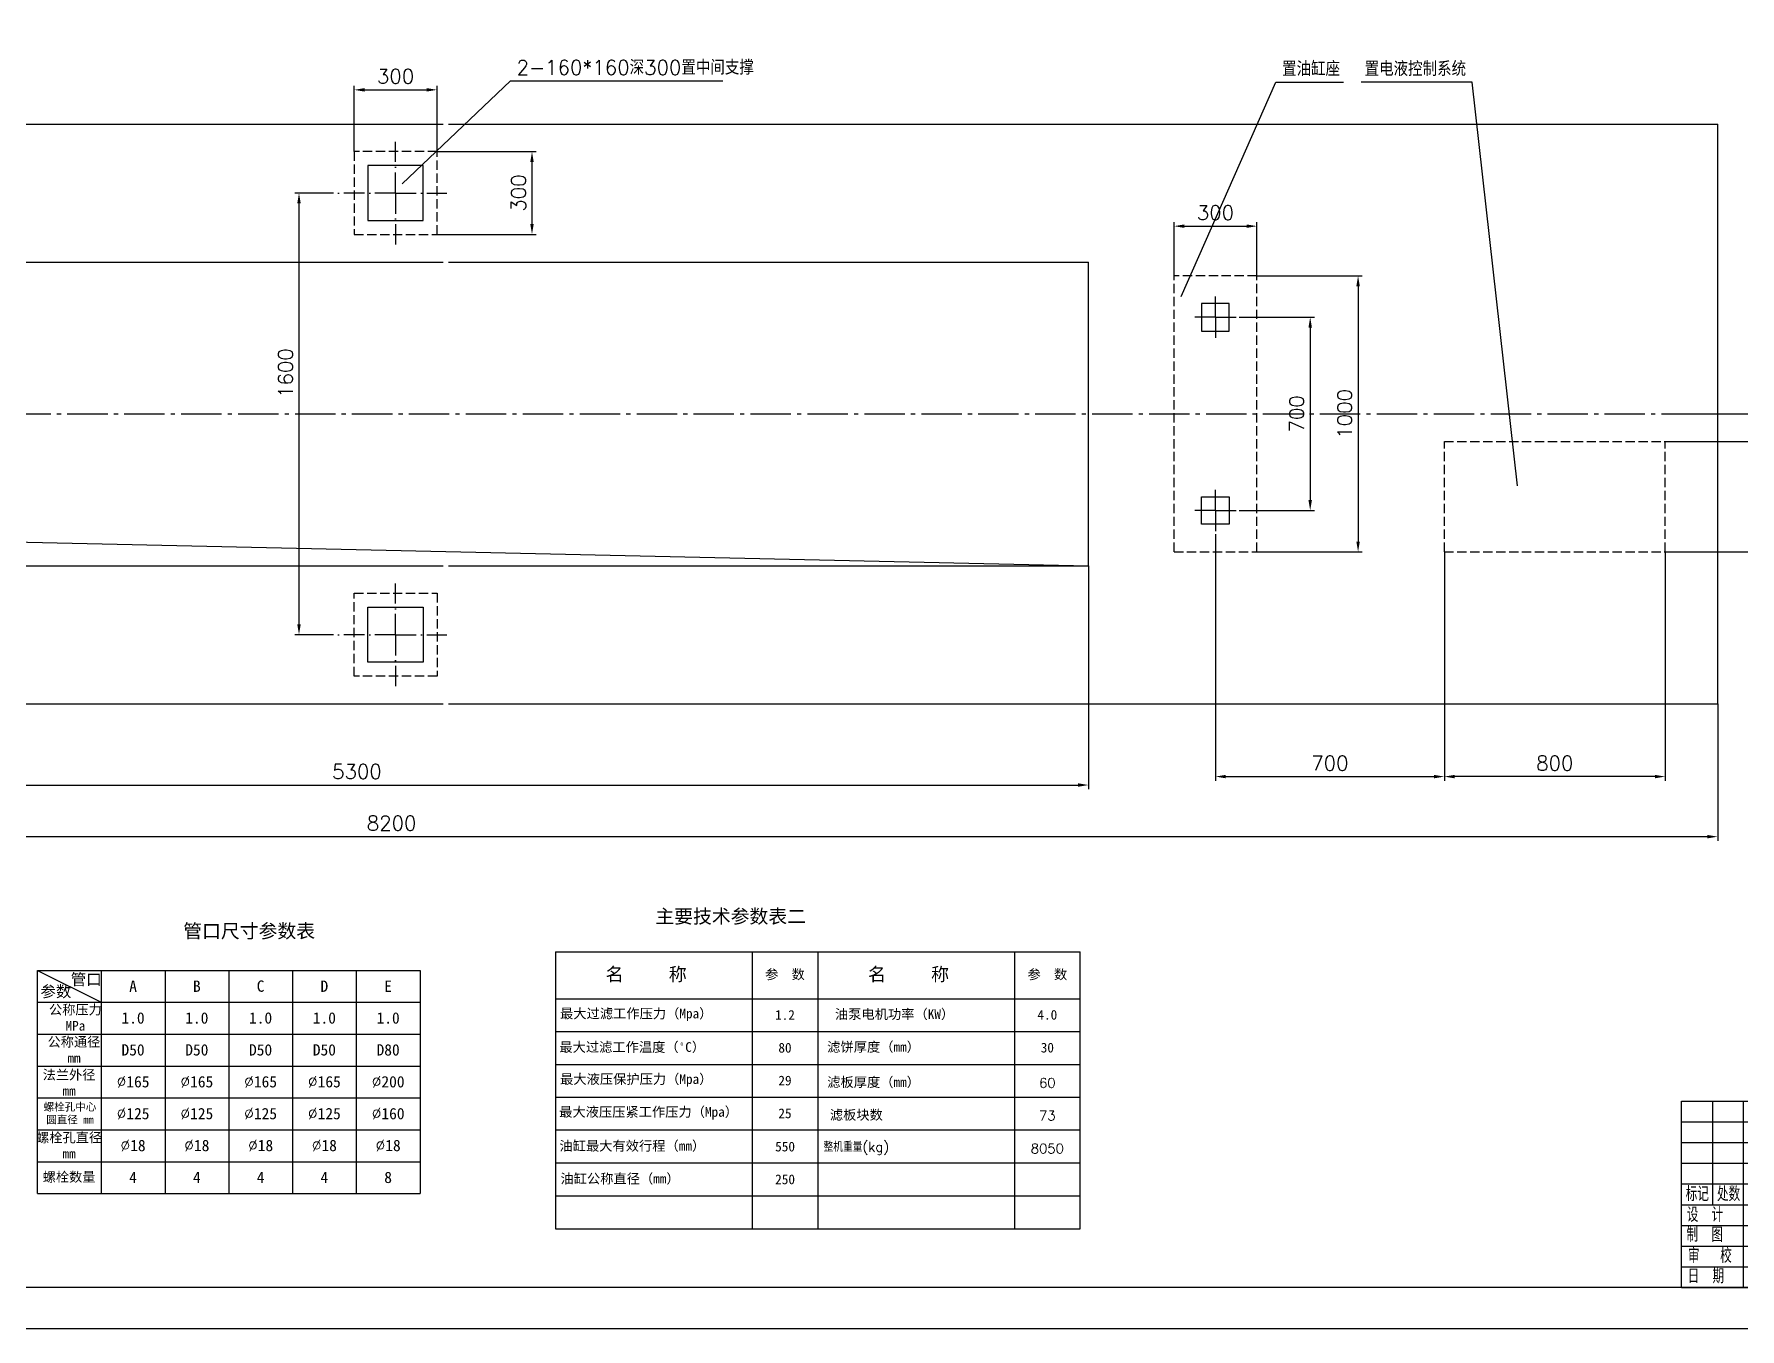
# Model space of a CAD drawing. Extents: x -2176 to 14083, y -1057 to 7853.
# Drawn here: x 1622 to 7801, y -1057 to 3634 of the extents above; entities that cross this region are included whole.
import ezdxf
from ezdxf.enums import TextEntityAlignment as Align

# ---------------------------------------------------------------- set-up
doc = ezdxf.new("R2010")
doc.units = 0
doc.header["$LTSCALE"] = 15
for name, pattern in [('GEN3A', [3.125, 2.25, -0.875]), ('GEN7', [13.75, 9.75, -1.5, 1, -1.5]), ('GEN7A', [7.5, 5, -1.25, 0, -1.25])]:
    doc.linetypes.add(name, pattern=pattern)
doc.layers.get('0').update_dxf_attribs({"linetype": 'CONTINUOUS'})
doc.layers.get('DEFPOINTS').update_dxf_attribs({"linetype": 'CONTINUOUS'})
for name, color, linetype in [('3A', 6, 'GEN3A'), ('5', 3, 'CONTINUOUS'), ('6', 2, 'CONTINUOUS'), ('7', 4, 'GEN7'), ('7A', 4, 'GEN7A'), ('RAHM2', 1, 'CONTINUOUS'), ('RAHM5', 7, 'CONTINUOUS'), ('TILE1', 5, 'CONTINUOUS')]:
    doc.layers.add(name, color=color, linetype=linetype)
doc.styles.add('163', font='SimSun.ttf', dxfattribs={"width": 0.99})
doc.styles.add('HZ', font='geniso', dxfattribs={"width": 0.7, "bigfont": 'hztxt'})
doc.styles.get("Standard").update_dxf_attribs({"font": 'txt.shx', "bigfont": 'hztxt.shx'})
doc.dimstyles.new('GEN-ISO', dxfattribs={"dimscale": 15, "dimtxt": 3.5, "dimasz": 2.5, "dimexe": 1, "dimexo": 0, "dimgap": 1.5, "dimtad": 1, "dimzin": 9, "dimdsep": 46, "dimtxsty": 'Standard', "dimcen": 0, "dimclrd": 256, "dimclre": 256, "dimclrt": 2, "dimaunit": 1, "dimadec": 0, "dimazin": 0, "dimtp": 0.1, "dimtm": 0.1, "dimtfac": 0.71, "dimtdec": 3, "dimtmove": 0, "dimatfit": 3, "dimfxl": 0, "dimtzin": 0, "dimarcsym": 0})

# ---------------------------------------------------------------- blocks, each defined once
blk = doc.blocks.new('GB-A1')
blk.add_lwpolyline([(35, 13), (35, 587), (841, 587), (841, 13)], close=True)
at = {"layer": 'TILE1'}
blk.add_lwpolyline([(10, 597), (851, 597), (851, 3), (10, 3)], dxfattribs=at)
blk = doc.blocks.new('*D123')
at = {"linetype": 'ByBlock'}
for p, q in [((2630.1, 3058.3), (2566.4, 3058.3)), ((2581.4, 1495.8), (2581.4, 3020.8)), ((2630.1, 1458.3), (2566.4, 1458.3))]:
    blk.add_line(p, q, dxfattribs=at)
for points in [[(2575.1, 3020.8), (2587.6, 3020.8), (2581.4, 3058.3)], [(2575.1, 1495.8), (2587.6, 1495.8), (2581.4, 1458.3)]]:
    blk.add_solid(points, dxfattribs=at)
at = {"layer": 'DEFPOINTS', "color": 0, "linetype": 'ByBlock'}
for p in [(2581.4, 3058.3), (2630.1, 3058.3), (2630.1, 1458.3)]:
    blk.add_point(p, dxfattribs=at)
at = {"color": 2, "linetype": 'ByBlock', "insert": (2532.6, 2406.1), "char_height": 52.5, "attachment_point": 5, "rotation": 90}
blk.add_mtext('1600', dxfattribs=at)
blk = doc.blocks.new('*D124')
at = {"linetype": 'ByBlock'}
for p, q in [((2781.3, 3638.2), (2781.3, 3877)), ((2818.8, 3862), (3043.8, 3862)), ((3081.3, 3638.2), (3081.3, 3877))]:
    blk.add_line(p, q, dxfattribs=at)
for points in [[(2818.8, 3868.3), (2818.8, 3855.8), (2781.3, 3862)], [(3043.8, 3868.3), (3043.8, 3855.8), (3081.3, 3862)]]:
    blk.add_solid(points, dxfattribs=at)
at = {"layer": 'DEFPOINTS', "color": 0, "linetype": 'ByBlock'}
for p in [(3081.3, 3862), (2781.3, 3638.2), (3081.3, 3638.2)]:
    blk.add_point(p, dxfattribs=at)
at = {"color": 2, "linetype": 'ByBlock', "insert": (2931.3, 3910.8), "char_height": 52.5, "attachment_point": 5}
blk.add_mtext('300', dxfattribs=at)
blk = doc.blocks.new('*D125')
at = {"linetype": 'ByBlock'}
for p, q in [((3081.3, 3638.2), (3440.4, 3638.2)), ((3425.4, 3600.7), (3425.4, 3375.7)), ((3081.3, 3338.2), (3440.4, 3338.2))]:
    blk.add_line(p, q, dxfattribs=at)
for points in [[(3419.2, 3600.7), (3431.7, 3600.7), (3425.4, 3638.2)], [(3419.2, 3375.7), (3431.7, 3375.7), (3425.4, 3338.2)]]:
    blk.add_solid(points, dxfattribs=at)
at = {"layer": 'DEFPOINTS', "color": 0, "linetype": 'ByBlock'}
for p in [(3081.3, 3638.2), (3081.3, 3338.2), (3425.4, 3338.2)]:
    blk.add_point(p, dxfattribs=at)
at = {"color": 2, "linetype": 'ByBlock', "insert": (3376.7, 3488.2), "char_height": 52.5, "attachment_point": 5, "rotation": 90}
blk.add_mtext('300', dxfattribs=at)
blk = doc.blocks.new('*D126')
at = {"linetype": 'ByBlock'}
for p, q in [((5987.3, 3038.2), (6259.5, 3038.2)), ((6244.5, 3000.7), (6244.5, 2375.7)), ((5987.3, 2338.2), (6259.5, 2338.2))]:
    blk.add_line(p, q, dxfattribs=at)
for points in [[(6238.3, 3000.7), (6250.8, 3000.7), (6244.5, 3038.2)], [(6238.3, 2375.7), (6250.8, 2375.7), (6244.5, 2338.2)]]:
    blk.add_solid(points, dxfattribs=at)
at = {"layer": 'DEFPOINTS', "color": 0, "linetype": 'ByBlock'}
for p in [(5987.3, 3038.2), (5987.3, 2338.2), (6244.5, 2338.2)]:
    blk.add_point(p, dxfattribs=at)
at = {"color": 2, "linetype": 'ByBlock', "insert": (6195.8, 2688.2), "char_height": 52.5, "attachment_point": 5, "rotation": 90}
blk.add_mtext('700', dxfattribs=at)
blk = doc.blocks.new('*D127')
at = {"linetype": 'ByBlock'}
for p, q in [((6051.3, 3188.2), (6433, 3188.2)), ((6418, 3150.7), (6418, 2225.7)), ((6051.3, 2188.2), (6433, 2188.2))]:
    blk.add_line(p, q, dxfattribs=at)
for points in [[(6411.7, 3150.7), (6424.2, 3150.7), (6418, 3188.2)], [(6411.7, 2225.7), (6424.2, 2225.7), (6418, 2188.2)]]:
    blk.add_solid(points, dxfattribs=at)
at = {"layer": 'DEFPOINTS', "color": 0, "linetype": 'ByBlock'}
for p in [(6051.3, 3188.2), (6051.3, 2188.2), (6418, 2188.2)]:
    blk.add_point(p, dxfattribs=at)
at = {"color": 2, "linetype": 'ByBlock', "insert": (6369.2, 2688.2), "char_height": 52.5, "attachment_point": 5, "rotation": 90}
blk.add_mtext('1000', dxfattribs=at)
blk = doc.blocks.new('*D128')
at = {"linetype": 'ByBlock'}
for p, q in [((5751.3, 3188.2), (5751.3, 3383.2)), ((5788.8, 3368.2), (6013.8, 3368.2)), ((6051.3, 3188.2), (6051.3, 3383.2))]:
    blk.add_line(p, q, dxfattribs=at)
for points in [[(5788.8, 3374.4), (5788.8, 3361.9), (5751.3, 3368.2)], [(6013.8, 3374.4), (6013.8, 3361.9), (6051.3, 3368.2)]]:
    blk.add_solid(points, dxfattribs=at)
at = {"layer": 'DEFPOINTS', "color": 0, "linetype": 'ByBlock'}
for p in [(6051.3, 3368.2), (5751.3, 3188.2), (6051.3, 3188.2)]:
    blk.add_point(p, dxfattribs=at)
at = {"color": 2, "linetype": 'ByBlock', "insert": (5901.3, 3416.9), "char_height": 52.5, "attachment_point": 5}
blk.add_mtext('300', dxfattribs=at)
blk = doc.blocks.new('*D129')
at = {"linetype": 'ByBlock'}
for p, q in [((5901.3, 2252.2), (5901.3, 1359)), ((6730.5, 2188.2), (6730.5, 1359)), ((5938.8, 1374), (6693, 1374))]:
    blk.add_line(p, q, dxfattribs=at)
for points in [[(5938.8, 1380.3), (5938.8, 1367.8), (5901.3, 1374)], [(6693, 1380.3), (6693, 1367.8), (6730.5, 1374)]]:
    blk.add_solid(points, dxfattribs=at)
at = {"layer": 'DEFPOINTS', "color": 0, "linetype": 'ByBlock'}
for p in [(5901.3, 2252.2), (6730.5, 2188.2), (6730.5, 1374)]:
    blk.add_point(p, dxfattribs=at)
at = {"color": 2, "linetype": 'ByBlock', "insert": (6315.9, 1422.8), "char_height": 52.5, "attachment_point": 5}
blk.add_mtext('700', dxfattribs=at)
blk = doc.blocks.new('*D130')
at = {"linetype": 'ByBlock'}
for p, q in [((6730.5, 2188.2), (6730.5, 1359)), ((7530.5, 2188.2), (7530.5, 1359)), ((7493, 1374), (6768, 1374))]:
    blk.add_line(p, q, dxfattribs=at)
for points in [[(6768, 1380.3), (6768, 1367.8), (6730.5, 1374)], [(7493, 1380.3), (7493, 1367.8), (7530.5, 1374)]]:
    blk.add_solid(points, dxfattribs=at)
at = {"layer": 'DEFPOINTS', "color": 0, "linetype": 'ByBlock'}
for p in [(6730.5, 2188.2), (7530.5, 2188.2), (6730.5, 1374)]:
    blk.add_point(p, dxfattribs=at)
at = {"color": 2, "linetype": 'ByBlock', "insert": (7130.5, 1422.8), "char_height": 52.5, "attachment_point": 5}
blk.add_mtext('800', dxfattribs=at)
blk = doc.blocks.new('*D131')
at = {"linetype": 'ByBlock'}
for p, q in [((7941.1, 2295.8), (7941.1, 2462.3)), ((7566.9, 2258.3), (7956.1, 2258.3)), ((7941.1, 2158.3), (7941.1, 2258.3)), ((7530.5, 2158.3), (7956.1, 2158.3)), ((7941.1, 2120.8), (7941.1, 2083.3))]:
    blk.add_line(p, q, dxfattribs=at)
for points in [[(7934.8, 2295.8), (7947.3, 2295.8), (7941.1, 2258.3)], [(7934.8, 2120.8), (7947.3, 2120.8), (7941.1, 2158.3)]]:
    blk.add_solid(points, dxfattribs=at)
at = {"layer": 'DEFPOINTS', "color": 0, "linetype": 'ByBlock'}
for p in [(7566.9, 2258.3), (7530.5, 2158.3), (7941.1, 2158.3)]:
    blk.add_point(p, dxfattribs=at)
at = {"color": 2, "linetype": 'ByBlock', "insert": (7892.3, 2397.8), "char_height": 52.5, "attachment_point": 5, "rotation": 90}
blk.add_mtext('100', dxfattribs=at)
blk = doc.blocks.new('*D132')
at = {"linetype": 'ByBlock'}
for p, q in [((7530.5, 2158.3), (7956.1, 2158.3)), ((7941.1, 2120.8), (7941.1, 1795.8)), ((7530.5, 1758.3), (7956.1, 1758.3))]:
    blk.add_line(p, q, dxfattribs=at)
for points in [[(7934.8, 2120.8), (7947.3, 2120.8), (7941.1, 2158.3)], [(7934.8, 1795.8), (7947.3, 1795.8), (7941.1, 1758.3)]]:
    blk.add_solid(points, dxfattribs=at)
at = {"layer": 'DEFPOINTS', "color": 0, "linetype": 'ByBlock'}
for p in [(7530.5, 2158.3), (7530.5, 1758.3), (7941.1, 1758.3)]:
    blk.add_point(p, dxfattribs=at)
at = {"color": 2, "linetype": 'ByBlock', "insert": (7892.3, 1958.3), "char_height": 52.5, "attachment_point": 5, "rotation": 90}
blk.add_mtext('400', dxfattribs=at)
blk = doc.blocks.new('*D133')
at = {"linetype": 'ByBlock'}
for p, q in [((-478.7, 1208.3), (-478.7, 711.5)), ((7720.8, 1208.3), (7720.8, 711.5)), ((-441.2, 726.5), (7683.3, 726.5))]:
    blk.add_line(p, q, dxfattribs=at)
for points in [[(-441.2, 732.8), (-441.2, 720.3), (-478.7, 726.5)], [(7683.3, 732.8), (7683.3, 720.3), (7720.8, 726.5)]]:
    blk.add_solid(points, dxfattribs=at)
at = {"layer": 'DEFPOINTS', "color": 0, "linetype": 'ByBlock'}
for p in [(-478.7, 1208.3), (7720.8, 1208.3), (7720.8, 726.5)]:
    blk.add_point(p, dxfattribs=at)
at = {"color": 2, "linetype": 'ByBlock', "insert": (2916.9, 775.3), "char_height": 52.5, "attachment_point": 5}
blk.add_mtext('8200', dxfattribs=at)
blk = doc.blocks.new('TMG')
for p, q in [((-180, 0), (-180, 45)), ((-180, 45), (0, 45)), ((-172.39, 20), (-172.39, 45)), ((-165, 0), (-165, 45)), ((-145, 20), (-145, 45)), ((-130, 20), (-130, 45)), ((-120, 0), (-120, 45)), ((-60, 45), (-60, 0)), ((0, 45), (0, 0)), ((-59.72, 31), (0, 31)), ((-29.72, 13.08), (-29.72, 31)), ((-14.72, 18.03), (-14.72, 31)), ((-59.97, 26), (0, 26)), ((-180, 20), (-120, 20)), ((-150, 0), (-150, 20)), ((-135, 0.02), (-135, 20)), ((-120, 18), (0, 18)), ((-60, 13), (0, 13)), ((-180, 0), (0, 0))]:
    blk.add_line(p, q)
for p in [(-52.84, 26), (-52.84, 26), (-45.97, 26), (-45.97, 26), (-39.09, 26), (-39.09, 26), (-32.22, 26), (-32.22, 26), (-20.62, 26), (-20.62, 26), (-13.75, 26), (-13.75, 26), (-6.88, 26), (-6.88, 26)]:
    blk.add_point(p)
at = {"layer": 'RAHM2'}
for p, q in [((-180, 40), (-120, 40)), ((-180, 35), (-120, 35)), ((-180, 30), (-120, 30)), ((-180, 25), (-120, 25)), ((-52.22, 18.03), (-52.22, 26)), ((-44.72, 18.03), (-44.72, 26)), ((-37.22, 18.03), (-37.22, 26)), ((-180, 15), (-120, 15)), ((-180, 10), (-120, 10)), ((-180, 5), (-120, 5))]:
    blk.add_line(p, q, dxfattribs=at)
at = {"layer": 'RAHM2', "style": 'HZ', "width": 0.8}
for s, height, p in [('图  纸  标  记', 3, (-53.27, 26.8)), ('重  量', 3, (-26.09, 26.9)), ('比  例', 3, (-11.21, 26.85)), (' 更改文件号', 3.5, (-163.91, 20.85)), ('签  字', 3.5, (-142.75, 20.85)), ('标记', 3.5, (-178.97, 20.85)), ('处数', 3.5, (-171.41, 20.85)), ('日期', 3.5, (-128.38, 20.72)), ('设  计', 3.5, (-178.71, 15.84)), ('工  艺', 3.5, (-147.83, 15.97)), ('共       张', 3, (-52.32, 14.03)), ('第       张', 3, (-21.53, 14.11)), ('制  图', 3.5, (-178.77, 11.02)), ('标', 3.5, (-147.57, 11.02)), ('准', 3.5, (-143.25, 11.02)), ('化', 3.5, (-139.36, 10.95)), ('批  准', 3.5, (-147.44, 6.07)), ('日  期', 3.5, (-178.51, 1))]:
    blk.add_text(s, height=height, dxfattribs=at).set_placement(p)
at = {"layer": 'RAHM2', "width": 0.8}
blk.add_text('审  校', height=3.5, dxfattribs=at).set_placement((-178.44, 5.94))
at = {"layer": 'RAHM2', "style": 'HZ'}
for tag, width, p in [('WEIGHT', 0.65, (-21.98, 20.12)), ('GEN-TITLE-SCA', 0.8, (-6.77, 20.12))]:
    blk.add_attdef(tag, text='', height=3, dxfattribs=dict(at, width=width)).set_placement(p, align=Align.CENTER)
at = {"layer": 'RAHM5', "style": 'HZ', "width": 0.7}
for tag, height, p in [('GEN-TITLE-NR{9.15}', 6, (-30.29, 37.75)), ('GEN-TITLE-DES1{7.10}', 8, (-90.13, 31.52)), ('GEN-TITLE-MAT1{9.15}', 6, (-89.66, 9.06))]:
    blk.add_attdef(tag, text='', height=height, dxfattribs=at).set_placement(p, align=Align.MIDDLE)
blk = doc.blocks.new('*D138')
at = {"linetype": 'ByBlock'}
for p, q in [((141.3, 1708.3), (141.3, 898.6)), ((5441.3, 1708.3), (5441.3, 898.6)), ((178.8, 913.6), (5403.8, 913.6))]:
    blk.add_line(p, q, dxfattribs=at)
for points in [[(178.8, 919.9), (178.8, 907.4), (141.3, 913.6)], [(5403.8, 919.9), (5403.8, 907.4), (5441.3, 913.6)]]:
    blk.add_solid(points, dxfattribs=at)
at = {"layer": 'DEFPOINTS', "color": 0, "linetype": 'ByBlock'}
for p in [(141.3, 1708.3), (5441.3, 1708.3), (5441.3, 913.6)]:
    blk.add_point(p, dxfattribs=at)
at = {"color": 2, "linetype": 'ByBlock', "insert": (2791.3, 962.4), "char_height": 52.5, "attachment_point": 5}
blk.add_mtext('5300', dxfattribs=at)
blk = doc.blocks.new('给排水在线www.gpszx.com')
at = {"color": 7}
for p, q in [((-52390, 7951), (14717, 7951)), ((-52390, -22024), (-52390, 7951)), ((14717, 7951), (14717, -22024)), ((14717, -22024), (-52390, -22024)), ((-50770, -6187), (13095, -6187))]:
    blk.add_line(p, q, dxfattribs=at)
at = {"color": 7, "const_width": 840}
blk.add_lwpolyline([(-50799, -20433), (-50799, 6360), (13126, 6360), (13126, -20433), (-50799, -20433)], dxfattribs=at)
at = {"color": 3, "style": '163'}
for s, height, p in [('=', 4000, (-39003, -47)), ('网易 NetEase', 3200, (-31752, 479)), ('市场部：ivpmarket@service.netease.com  技术部：ivptech@service.netease.com', 1143.07, (-48882, -18826)), ('中国专业人士的网络家园；因为专业，所以完美', 1837.08, (-46144, -10495)), ('给排水在线     www.Gpszx.com', 2268, (-42108, -4139)), ('编辑部：ivpinfo@service.netease.com', 1632.96, (-37156, -15004))]:
    blk.add_text(s, height=height, dxfattribs=at).set_placement(p)
at = {"color": 3, "style": '163', "text_generation_flag": 2}
blk.add_text('=', height=4000, dxfattribs=at).set_placement((1330, -47))

msp = doc.modelspace()

# ---------------------------------------------------------------- linework, layer by layer
for p, q in [((-478.709, 3308.262), (3103.644, 3308.262)), ((3122.963, 3308.262), (7720.764, 3308.262)), ((7720.764, 1208.262), (7720.764, 3308.262)), ((141.291, 2808.262), (3103.644, 2808.262)), ((3122.963, 2808.262), (5441.291, 2808.262)), ((5441.291, 1708.262), (5441.291, 2808.262)), ((242.965, 1823.007), (5441.291, 1708.262)), ((141.291, 1708.262), (3103.644, 1708.262)), ((3122.963, 1708.262), (5441.291, 1708.262)), ((-478.709, 1208.262), (3103.644, 1208.262)), ((3122.963, 1208.262), (7720.764, 1208.262))]:
    msp.add_line(p, q)
for points in [[(2831.291, 2958.262), (3031.291, 2958.262), (3031.291, 3158.262), (2831.291, 3158.262)], [(5851.291, 2558.262), (5951.291, 2558.262), (5951.291, 2658.262), (5851.291, 2658.262)], [(5851.291, 1958.262), (5951.291, 1958.262), (5951.291, 1858.262), (5851.291, 1858.262)], [(2831.291, 1558.262), (3031.291, 1558.262), (3031.291, 1358.262), (2831.291, 1358.262)]]:
    msp.add_lwpolyline(points, close=True)
at = {"layer": '3A'}
for p, q in [((5751.291, 1758.262), (5751.291, 2758.262)), ((6051.291, 2758.262), (5751.291, 2758.262)), ((6051.291, 1758.262), (6051.291, 2758.262)), ((6730.464, 2158.262), (7530.464, 2158.262)), ((6730.464, 1758.262), (6730.464, 2158.262)), ((7530.464, 1758.262), (7530.464, 2158.262)), ((5751.291, 1758.262), (6051.291, 1758.262)), ((6730.464, 1758.262), (7530.464, 1758.262))]:
    msp.add_line(p, q, dxfattribs=at)
for points in [[(2781.291, 2908.262), (3081.291, 2908.262), (3081.291, 3208.262), (2781.291, 3208.262)], [(2781.291, 1608.262), (3081.291, 1608.262), (3081.291, 1308.262), (2781.291, 1308.262)]]:
    msp.add_lwpolyline(points, close=True, dxfattribs=at)
at = {"layer": '5'}
for p, q in [((3510.502, 309.689), (3510.502, -694.068)), ((3510.502, 309.689), (5411.302, 309.689)), ((4223.302, 309.689), (4223.302, -694.068)), ((4460.902, 309.689), (4460.902, -694.068)), ((5173.702, 309.689), (5173.702, -694.068)), ((5411.302, -694.068), (5411.302, 309.689)), ((1633.976, -566.551), (1633.976, 241.949)), ((1633.976, 241.949), (1864.976, 126.449)), ((1633.976, 241.949), (3019.976, 241.949)), ((1864.976, 241.949), (1864.976, -566.551)), ((2095.976, 241.949), (2095.976, -566.551)), ((2326.976, 241.949), (2326.976, -566.551)), ((2557.976, 241.949), (2557.976, -566.551)), ((2788.976, 241.949), (2788.976, -566.551)), ((3019.976, 241.949), (3019.976, -566.551)), ((1633.976, 126.449), (3019.976, 126.449)), ((3510.502, 139.035), (5411.302, 139.035)), ((1633.976, 10.949), (3019.976, 10.949)), ((3510.502, 20.235), (4460.902, 20.235)), ((4460.902, 20.235), (5411.302, 20.235)), ((1633.976, -104.551), (3019.976, -104.551)), ((3510.502, -98.565), (4460.902, -98.565)), ((4460.902, -98.565), (5411.302, -98.565)), ((1633.976, -220.051), (3019.976, -220.051)), ((3510.502, -217.365), (4460.902, -217.365)), ((4460.902, -217.365), (5411.302, -217.365)), ((1633.976, -335.551), (3019.976, -335.551)), ((3510.502, -336.165), (4460.902, -336.165)), ((4460.902, -336.165), (5411.302, -336.165)), ((1633.976, -451.051), (3019.976, -451.051)), ((3510.502, -454.965), (5411.302, -454.965)), ((1633.976, -566.551), (3019.976, -566.551)), ((2170.813, -566.551), (3019.976, -566.551)), ((3510.502, -575.268), (4460.902, -575.268)), ((4460.902, -575.268), (5411.302, -575.268)), ((3510.502, -694.068), (5411.302, -694.068))]:
    msp.add_line(p, q, dxfattribs=at)
for points in [[(2954.659, 3091.647), (3347.086, 3464.522), (4116.824, 3464.522)], [(5776.88, 2683.971), (6120.174, 3459.55), (6365.666, 3459.55)], [(6995.825, 1997.883), (6831.64, 3459.55), (6429.062, 3459.55)]]:
    msp.add_lwpolyline(points, dxfattribs=at)
at = {"layer": '7'}
msp.add_line((-526.659, 2258.262), (7628.892, 2258.262), dxfattribs=at)
at = {"layer": '7A'}
for p, q in [((2931.291, 3058.262), (2931.291, 3244.262)), ((2931.291, 3058.262), (2630.123, 3058.262)), ((2931.291, 3058.262), (3117.291, 3058.262)), ((2931.291, 3058.262), (2931.291, 2872.262)), ((5901.291, 2608.262), (5901.291, 2694.262)), ((5901.291, 2608.262), (5815.291, 2608.262)), ((5901.291, 2608.262), (5987.291, 2608.262)), ((5901.291, 2608.262), (5901.291, 2522.262)), ((5901.291, 1908.262), (5901.291, 1994.262)), ((5901.291, 1908.262), (5815.291, 1908.262)), ((5901.291, 1908.262), (5987.291, 1908.262)), ((5901.291, 1908.262), (5901.291, 1822.262)), ((2931.291, 1458.262), (2931.291, 1644.262)), ((2931.291, 1458.262), (2630.123, 1458.262)), ((2931.291, 1458.262), (2931.291, 1272.262)), ((2931.291, 1458.262), (3117.291, 1458.262))]:
    msp.add_line(p, q, dxfattribs=at)

# ---------------------------------------------------------------- block references
for name, p, xscale, yscale, zscale in [('GB-A1', (-2325.642, -1101.786), 15, 15, 15), ('给排水在线www.gpszx.com', (5441.286, 1708.27), 3.6e-07, 3.6e-07, 3.6e-07)]:
    msp.add_blockref(name, p, dxfattribs=dict(xscale=xscale, yscale=yscale, zscale=zscale))
at = {"xscale": 15, "yscale": 15, "zscale": 15}
msp.add_blockref('TMG', (10289.358, -906.786), dxfattribs=at).add_auto_attribs({'GEN-TITLE-SCA': '1:15', 'GEN-TITLE-DES1{7.10}': '厢式自动拉板压滤机', 'GEN-TITLE-MAT1{9.15}': '总装地基图'})

# ---------------------------------------------------------------- texts
at = {"layer": '5'}
for s, insert, char_height, width, attachment_point in [('\\f宋体|b0|i0|c134|p2;主要技术参数表二', (3872.311, 462.69), 50, 1004.9336, 1), ('\\f宋体|b0|i0|c134|p2;管口尺寸参数表', (2162.084, 409.58), 50, 1004.9336, 1), ('\\f宋体|b0|i0|c134|p2;名     称', (3839.057, 225.531), 48, 398.37096, 5), ('\\f宋体|b0|i0|c134|p2;参  数', (4341.856, 225.531), 35.2, 263.456, 5), ('\\f宋体|b0|i0|c134|p2;名     称', (4789.457, 225.531), 48, 398.37096, 5), ('\\f宋体|b0|i0|c134|p2;参  数', (5292.256, 225.531), 35.2, 263.456, 5), ('\\f宋体|b0|i0|c134|p2;参数', (1644.586, 186.301), 41.06667, 122.52984, 1), ('\\f宋体|b0|i0|c134|p2;管口', (1754.443, 229.902), 41.06667, 122.52984, 1), ('\\f宋体|b0|i0|c134|p2;A', (1980.238, 184.832), 41.06667, 307.36347, 5), ('\\f宋体|b0|i0|c134|p2;B', (2211.238, 184.832), 41.06667, 307.36347, 5), ('\\f宋体|b0|i0|c134|p2;C', (2442.238, 184.832), 41.06667, 307.36347, 5), ('\\f宋体|b0|i0|c134|p2;D', (2673.238, 184.832), 41.06667, 307.36347, 5), ('\\f宋体|b0|i0|c134|p2;E', (2904.238, 184.832), 41.06667, 307.36347, 5), ('\\f宋体|b0|i0|c134|p2;公称压力 MPa', (1771.383, 70.212), 35, 247.27529, 5), ('\\f宋体|b0|i0|c134|p2;1.0', (1980.238, 69.332), 41.06667, 307.36347, 5), ('\\f宋体|b0|i0|c134|p2;1.0', (2211.238, 69.332), 41.06667, 307.36347, 5), ('\\f宋体|b0|i0|c134|p2;1.0', (2442.238, 69.332), 41.06667, 307.36347, 5), ('\\f宋体|b0|i0|c134|p2;1.0', (2673.238, 69.332), 41.06667, 307.36347, 5), ('\\f宋体|b0|i0|c134|p2;1.0', (2904.238, 69.332), 41.06667, 307.36347, 5), ('\\f宋体|b0|i0|c134|p2;最大过滤工作压力（Mpa）', (3803.159, 80.805), 35.2, 691.37034, 5), ('\\f宋体|b0|i0|c134|p2;1.2', (4341.856, 80.286), 35.2, 263.456, 5), ('\\f宋体|b0|i0|c134|p2;油泵电机功率（KW）', (4738.874, 81.29), 35.2, 573.288, 5), ('\\f宋体|b0|i0|c134|p2;4.0', (5292.256, 80.772), 35.2, 263.456, 5), ('\\f宋体|b0|i0|c134|p2;公称通径 mm', (1766.099, -46.168), 35, 247.27529, 5), ('\\f宋体|b0|i0|c134|p2;D50', (1980.238, -46.168), 41.06667, 307.36347, 5), ('\\f宋体|b0|i0|c134|p2;D50', (2211.238, -46.168), 41.06667, 307.36347, 5), ('\\f宋体|b0|i0|c134|p2;D50', (2442.238, -46.168), 41.06667, 307.36347, 5), ('\\f宋体|b0|i0|c134|p2;D50', (2673.238, -46.168), 41.06667, 307.36347, 5), ('\\f宋体|b0|i0|c134|p2;D80', (2904.238, -46.168), 41.06667, 307.36347, 5), ('\\f宋体|b0|i0|c134|p2;最大过滤工作温度（\\f仿宋_GB2312|b0|i0|c134|p49; C\\f宋体|b0|i0|c134|p2;）', (3788.474, -37.995), 35.2, 646.66536, 5), ('\\f宋体|b0|i0|c134|p2;O', (3968.069, -24.956), 12, 65.864, 5), ('\\f宋体|b0|i0|c134|p2;80', (4341.856, -38.514), 35.2, 263.456, 5), ('\\f宋体|b0|i0|c134|p2;滤饼厚度（mm）', (4662.785, -37.51), 35.2, 573.288, 5), ('\\f宋体|b0|i0|c134|p2;30', (5292.256, -38.028), 35.2, 263.456, 5), ('\\f宋体|b0|i0|c134|p2;法兰外径\\Pmm', (1748.488, -165.199), 35, 247.27529, 5), ('%%C\\f宋体|b0|i0|c134|p2;165', (1980.238, -161.668), 41.06667, 307.36, 5), ('%%C\\f宋体|b0|i0|c134|p2;165', (2211.238, -161.668), 41.06667, 307.36, 5), ('%%C\\f宋体|b0|i0|c134|p2;165', (2442.238, -161.668), 41.06667, 307.36, 5), ('%%C\\f宋体|b0|i0|c134|p2;165', (2673.238, -161.668), 41.06667, 307.36, 5), ('%%C\\f宋体|b0|i0|c134|p2;200', (2904.238, -161.668), 41.06667, 307.36, 5), ('\\f宋体|b0|i0|c134|p2;最大液压保护压力（Mpa）', (3803.159, -156.795), 35.2, 637.06031, 5), ('\\f宋体|b0|i0|c134|p2;29', (4341.856, -157.314), 35.2, 263.456, 5), ('\\f宋体|b0|i0|c134|p2;滤板厚度（mm）', (4662.785, -165.002), 35.2, 573.288, 5), ('60', (5292.256, -165.52), 35.2, 263.456, 5), ('\\f宋体|b0|i0|c134|p2;螺栓孔中心圆直径 mm', (1751.679, -277.168), 28, 204.29477, 5), ('\\f宋体|b0|i0|c134|p2;最大液压压紧工作压力（Mpa）', (3847.867, -275.595), 35.2, 685.58826, 5), ('%%C\\f宋体|b0|i0|c134|p2;125', (1980.238, -277.168), 41.06667, 307.36, 5), ('%%C\\f宋体|b0|i0|c134|p2;125', (2211.238, -277.168), 41.06667, 307.36, 5), ('%%C\\f宋体|b0|i0|c134|p2;125', (2442.238, -277.168), 41.06667, 307.36, 5), ('%%C\\f宋体|b0|i0|c134|p2;125', (2673.238, -277.168), 41.06667, 307.36, 5), ('%%C\\f宋体|b0|i0|c134|p2;160', (2904.238, -277.168), 41.06667, 307.36, 5), ('\\f宋体|b0|i0|c134|p2;25', (4341.856, -276.114), 35.2, 263.456, 5), ('\\f宋体|b0|i0|c134|p2;滤板块数', (4600.33, -283.387), 35.2, 573.288, 5), ('73', (5292.256, -283.905), 35.2, 263.456, 5), ('\\f宋体|b0|i0|c134|p2;螺栓孔直径mm', (1748.488, -392.668), 35, 247.275, 5), ('\\f宋体|b0|i0|c134|p2;油缸最大有效行程（mm）', (3788.856, -395.961), 35.2, 573.288, 5), ('%%C\\f宋体|b0|i0|c134|p2;18', (1980.238, -392.668), 41.06667, 307.36, 5), ('%%C\\f宋体|b0|i0|c134|p2;18', (2211.238, -392.668), 41.06667, 307.36, 5), ('%%C\\f宋体|b0|i0|c134|p2;18', (2442.238, -392.668), 41.06667, 307.36, 5), ('%%C\\f宋体|b0|i0|c134|p2;18', (2673.238, -392.668), 41.06667, 307.36, 5), ('%%C\\f宋体|b0|i0|c134|p2;18', (2904.238, -392.668), 41.06667, 307.36, 5), ('\\f宋体|b0|i0|c134|p2;550', (4342.239, -396.479), 35.2, 263.456, 5), ('整机重量(kg)', (4600.33, -403.013), 35.2, 573.288, 5), ('8050', (5292.256, -403.532), 35.2, 263.456, 5), ('\\f宋体|b0|i0|c134|p2;螺栓数量', (1748.488, -508.168), 35, 247.27529, 5), ('\\f宋体|b0|i0|c134|p2;4', (1980.238, -508.168), 41.06667, 307.36347, 5), ('\\f宋体|b0|i0|c134|p2;4', (2211.238, -508.168), 41.06667, 307.36347, 5), ('\\f宋体|b0|i0|c134|p2;4', (2442.238, -508.168), 41.06667, 307.36347, 5), ('\\f宋体|b0|i0|c134|p2;4', (2673.238, -508.168), 41.06667, 307.36347, 5), ('\\f宋体|b0|i0|c134|p2;8', (2904.238, -508.168), 41.06667, 307.36347, 5), ('\\f宋体|b0|i0|c134|p2;油缸公称直径（mm）', (3744.478, -514.761), 35.2, 573.288, 5), ('\\f宋体|b0|i0|c134|p2;250', (4342.239, -515.279), 35.2, 263.456, 5)]:
    msp.add_mtext(s, dxfattribs=dict(at, insert=insert, char_height=char_height, width=width, attachment_point=attachment_point))
at = {"layer": '6'}
for s, p in [('2-160*160深300置中间支撑', (3369.586, 3487.022)), ('置油缸座', (6142.674, 3482.05))]:
    msp.add_text(s, height=52.5, dxfattribs=at).set_placement(p)
msp.add_text('置电液控制系统', height=52.5, dxfattribs=at).set_placement((6809.14, 3482.05), align=Align.RIGHT)

# ---------------------------------------------------------------- dimensions: what is measured, and where the dimension line sits
at = {"layer": '5'}
for base, p1, p2, picture, middle in [((3081.291, 3432.137), (2781.291, 3208.262), (3081.291, 3208.262), '*D124', (2931.291, 3910.78)), ((6051.291, 2938.262), (5751.291, 2758.262), (6051.291, 2758.262), '*D128', (5901.291, 3416.905)), ((6730.464, 944.145), (7530.464, 1758.262), (6730.464, 1758.262), '*D130', (7130.464, 1422.788))]:
    dim = msp.add_linear_dim(base=base, p1=p1, p2=p2, dimstyle='GEN-ISO', dxfattribs=at)
    dim.commit()
    dim.dimension.update_dxf_attribs({"geometry": picture, "text_midpoint": middle, "insert": (0, -429.893)})
for base, p1, p2, picture, middle in [((3425.421, 2908.262), (3081.291, 3208.262), (3081.291, 2908.262), '*D125', (3376.671, 3488.155)), ((6417.956, 1758.262), (6051.291, 2758.262), (6051.291, 1758.262), '*D127', (6369.206, 2688.155)), ((6244.526, 1908.262), (5987.291, 2608.262), (5987.291, 1908.262), '*D126', (6195.776, 2688.155))]:
    dim = msp.add_linear_dim(base=base, p1=p1, p2=p2, angle=90, dimstyle='GEN-ISO', dxfattribs=at)
    dim.commit()
    dim.dimension.update_dxf_attribs({"geometry": picture, "text_midpoint": middle, "insert": (0, -429.893)})
for base, p1, p2, picture, middle in [((2581.369, 3058.262), (2630.123, 1458.262), (2630.123, 3058.262), '*D123', (2581.369, 2406.068)), ((7941.09, 2158.262), (7566.901, 2258.262), (7530.464, 2158.262), '*D131', (7941.09, 2397.783))]:
    dim = msp.add_linear_dim(base=base, p1=p1, p2=p2, angle=90, dimstyle='GEN-ISO', dxfattribs=at)
    dim.commit()
    dim.dimension.update_dxf_attribs({"geometry": picture, "text_midpoint": middle, "dimtype": 160})
dim = msp.add_linear_dim(base=(7941.09, 1758.262), p1=(7530.464, 2158.262), p2=(7530.464, 1758.262), angle=90, dimstyle='GEN-ISO', dxfattribs=at)
dim.commit()
dim.dimension.update_dxf_attribs({"geometry": '*D132', "text_midpoint": (7892.34, 1958.262)})
dim = msp.add_linear_dim(base=(6730.464, 944.145), p1=(5901.291, 1822.262), p2=(6730.464, 1758.262), text='700', dimstyle='GEN-ISO', dxfattribs=at)
dim.commit()
dim.dimension.update_dxf_attribs({"geometry": '*D129', "text_midpoint": (6315.878, 1422.788), "insert": (0, -429.893)})
dim = msp.add_aligned_dim(p1=(141.291, 1708.262), p2=(5441.291, 1708.262), distance=-794.632, dimstyle='GEN-ISO', dxfattribs=at)
dim.commit()
dim.dimension.update_dxf_attribs({"geometry": '*D138', "text_midpoint": (2791.291, 962.38)})
dim = msp.add_linear_dim(base=(7720.764, 726.539), p1=(-478.709, 1208.262), p2=(7720.764, 1208.262), dimstyle='GEN-ISO', override={"dimdec": 0}, dxfattribs=at)
dim.commit()
dim.dimension.update_dxf_attribs({"geometry": '*D133', "text_midpoint": (2916.936, 726.539), "dimtype": 160})

doc.saveas('drawing.dxf')
